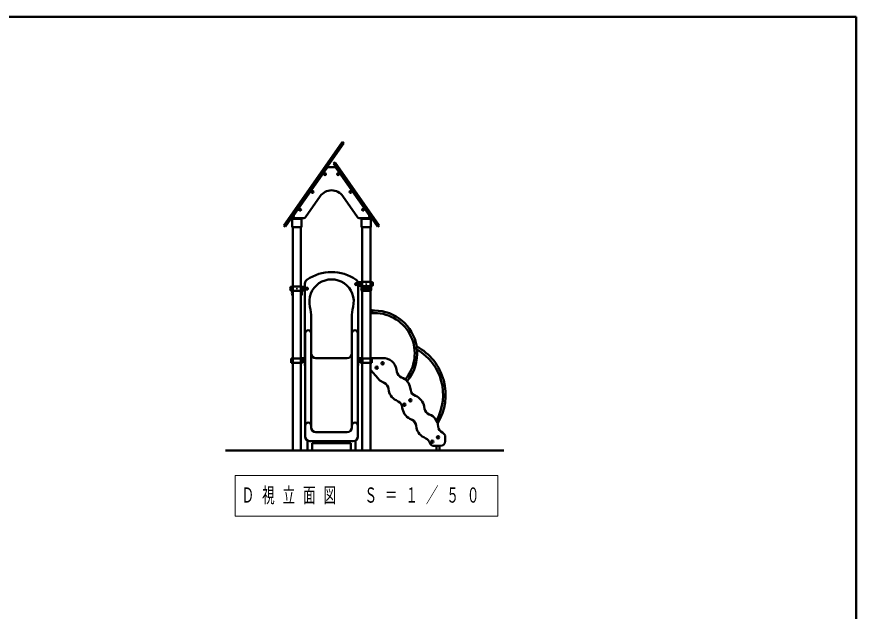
# Model space of a CAD drawing. Units: millimetres on the paper, scale 1:50. Extents: x -365 to 0, y -594 to 257.
# Drawn here: x -181.6 to 0, y -168.5 to -40 of the extents above; entities that cross this region are included whole.
import ezdxf

# ---------------------------------------------------------------- set-up
doc = ezdxf.new("R2010")
doc.units = ezdxf.units.MM
doc.linetypes.add('USER1', pattern=[4.5, 2.5, -2])
doc.layers.add('LY_1', color=140, linetype='Continuous', lineweight=50)
doc.styles.add('ＭＳ ゴシック', font='')
doc.styles.get('ＭＳ ゴシック').set_extended_font_data('MS Gothic')

msp = doc.modelspace()

# ---------------------------------------------------------------- linework, layer by layer
at = {"layer": 'LY_1', "color": 7}
for p, q in [((0, -40), (-365, -40)), ((0, -297), (0, -40)), ((-136.467, -133.773), (-76.192, -133.773))]:
    msp.add_line(p, q, dxfattribs=at)
at = {"layer": 'LY_1'}
for p, q in [((-123.778, -85.127), (-111.16, -67.106)), ((-110.848, -67.324), (-111.16, -67.106)), ((-123.467, -85.345), (-110.848, -67.324)), ((-111.996, -68.962), (-112.307, -68.744)), ((-114.154, -72.517), (-112.831, -72.517)), ((-113.04, -71.747), (-112.728, -71.529)), ((-103.518, -85.345), (-113.04, -71.747)), ((-103.207, -85.127), (-112.728, -71.529)), ((-121.624, -82.888), (-114.482, -72.688)), ((-114.993, -73.954), (-114.913, -73.908)), ((-114.993, -73.954), (-114.993, -74.046)), ((-114.993, -74.046), (-114.913, -74.092)), ((-114.913, -73.908), (-114.833, -73.954)), ((-114.913, -74.092), (-114.833, -74.046)), ((-114.833, -73.954), (-114.833, -74.046)), ((-105.361, -82.888), (-112.503, -72.688)), ((-112.153, -73.954), (-112.073, -73.908)), ((-112.153, -73.954), (-112.153, -74.046)), ((-112.153, -74.046), (-112.073, -74.092)), ((-112.073, -73.908), (-111.993, -73.954)), ((-112.073, -74.092), (-111.993, -74.046)), ((-111.993, -73.954), (-111.993, -74.046)), ((-117.689, -77.804), (-117.609, -77.758)), ((-117.689, -77.804), (-117.689, -77.896)), ((-117.689, -77.896), (-117.609, -77.942)), ((-117.609, -77.758), (-117.529, -77.804)), ((-117.609, -77.942), (-117.529, -77.896)), ((-117.529, -77.804), (-117.529, -77.896)), ((-109.457, -77.804), (-109.377, -77.758)), ((-109.457, -77.804), (-109.457, -77.896)), ((-109.457, -77.896), (-109.377, -77.942)), ((-109.377, -77.758), (-109.297, -77.804)), ((-109.377, -77.942), (-109.297, -77.896)), ((-109.297, -77.804), (-109.297, -77.896)), ((-119.138, -83.346), (-115.95, -78.794)), ((-107.848, -83.346), (-111.035, -78.794)), ((-120.384, -81.654), (-120.304, -81.608)), ((-120.384, -81.654), (-120.384, -81.746)), ((-120.304, -81.608), (-120.224, -81.654)), ((-120.224, -81.654), (-120.224, -81.746)), ((-106.761, -81.654), (-106.681, -81.608)), ((-106.761, -81.654), (-106.761, -81.746)), ((-106.681, -81.608), (-106.601, -81.654)), ((-106.601, -81.654), (-106.601, -81.746)), ((-122.32, -83.707), (-122.631, -83.489)), ((-121.493, -83.466), (-121.493, -83.683)), ((-121.297, -83.517), (-119.465, -83.517)), ((-120.493, -83.517), (-120.493, -83.683)), ((-120.384, -81.746), (-120.304, -81.792)), ((-120.304, -81.792), (-120.224, -81.746)), ((-105.689, -83.517), (-107.52, -83.517)), ((-106.761, -81.746), (-106.681, -81.792)), ((-106.681, -81.792), (-106.601, -81.746)), ((-106.493, -83.517), (-106.493, -83.683)), ((-105.493, -83.466), (-105.493, -83.683)), ((-123.467, -85.345), (-123.778, -85.127)), ((-122.009, -83.683), (-119.977, -83.683)), ((-122.009, -85.483), (-122.009, -83.683)), ((-121.493, -83.683), (-120.493, -83.683)), ((-119.977, -85.483), (-119.977, -83.683)), ((-107.009, -85.483), (-107.009, -83.683)), ((-107.009, -83.683), (-104.977, -83.683)), ((-104.977, -85.483), (-104.977, -83.683)), ((-103.518, -85.345), (-103.207, -85.127)), ((-122.009, -85.483), (-119.977, -85.483)), ((-121.884, -133.773), (-121.884, -85.483)), ((-120.102, -133.773), (-120.102, -85.483)), ((-107.009, -85.483), (-104.977, -85.483)), ((-106.884, -133.773), (-106.884, -85.483)), ((-105.102, -133.773), (-105.102, -85.483)), ((-119.243, -115.373), (-119.243, -97.656)), ((-108.263, -97.727), (-108.183, -97.681)), ((-108.263, -97.727), (-108.263, -97.819)), ((-108.263, -97.819), (-108.183, -97.865)), ((-108.183, -97.681), (-108.103, -97.727)), ((-108.183, -97.865), (-108.103, -97.819)), ((-108.103, -97.727), (-108.103, -97.819)), ((-106.913, -97.323), (-107.777, -97.399)), ((-107.743, -115.373), (-107.743, -97.656)), ((-105.073, -97.323), (-106.913, -97.323)), ((-105.073, -97.323), (-104.757, -97.351)), ((-121.913, -98.323), (-122.228, -98.351)), ((-121.913, -99.223), (-122.228, -99.195)), ((-121.915, -99.323), (-121.884, -99.323)), ((-121.913, -98.323), (-120.072, -98.323)), ((-121.913, -99.223), (-120.072, -99.223)), ((-120.071, -99.323), (-120.102, -99.323)), ((-120.073, -98.323), (-119.243, -98.396)), ((-120.073, -99.223), (-119.243, -99.15)), ((-118.883, -98.727), (-118.803, -98.681)), ((-118.883, -98.727), (-118.883, -98.819)), ((-118.883, -98.819), (-118.803, -98.865)), ((-118.803, -98.681), (-118.723, -98.727)), ((-118.803, -98.865), (-118.723, -98.819)), ((-118.723, -98.727), (-118.723, -98.819)), ((-106.913, -98.223), (-107.743, -98.15)), ((-106.915, -98.323), (-106.063, -98.323)), ((-105.073, -98.223), (-106.913, -98.223)), ((-106.913, -99.223), (-106.063, -99.223)), ((-106.318, -98.587), (-106.358, -98.586)), ((-106.318, -98.959), (-106.358, -98.96)), ((-106.318, -98.773), (-106.318, -98.343)), ((-106.318, -98.773), (-106.318, -99.203)), ((-106.023, -98.363), (-106.023, -99.183)), ((-105.963, -98.363), (-105.963, -99.183)), ((-105.071, -98.323), (-105.923, -98.323)), ((-105.071, -99.223), (-105.923, -99.223)), ((-105.668, -98.773), (-105.668, -98.343)), ((-105.668, -98.587), (-105.628, -98.586)), ((-105.668, -98.773), (-105.668, -99.203)), ((-105.668, -98.959), (-105.628, -98.96)), ((-105.073, -98.223), (-104.757, -98.195)), ((-121.913, -100.223), (-121.884, -100.223)), ((-120.071, -100.223), (-120.102, -100.223)), ((-104.721, -103.453), (-105.102, -103.453)), ((-104.721, -103.453), (-105.102, -103.453)), ((-104.721, -103.453), (-104.721, -104.093)), ((-104.721, -103.453), (-104.721, -104.093)), ((-117.893, -112.773), (-117.893, -104.991)), ((-109.093, -112.773), (-109.093, -104.991)), ((-104.721, -104.093), (-105.102, -104.093)), ((-104.721, -104.093), (-105.102, -104.093)), ((-104.227, -103.501), (-104.721, -103.501)), ((-104.227, -104.045), (-104.721, -104.045)), ((-119.193, -108.423), (-119.193, -130.734)), ((-117.893, -128.773), (-117.893, -108.423)), ((-109.093, -128.773), (-109.093, -108.423)), ((-107.793, -108.423), (-107.793, -130.734)), ((-122.229, -113.893), (-122.229, -114.793)), ((-119.756, -113.893), (-122.229, -113.893)), ((-122.063, -113.893), (-122.063, -114.793)), ((-120.158, -113.893), (-120.158, -114.793)), ((-120.102, -113.773), (-119.243, -113.773)), ((-120.102, -113.819), (-119.243, -113.819)), ((-119.971, -113.893), (-119.971, -114.793)), ((-119.912, -113.893), (-119.912, -114.793)), ((-119.756, -113.893), (-119.756, -114.793)), ((-116.893, -113.773), (-110.093, -113.773)), ((-106.884, -113.773), (-107.743, -113.773)), ((-106.884, -113.819), (-107.743, -113.819)), ((-107.229, -113.893), (-107.229, -114.793)), ((-107.229, -113.893), (-104.756, -113.893)), ((-107.074, -113.893), (-107.074, -114.793)), ((-107.015, -113.893), (-107.015, -114.793)), ((-106.827, -113.893), (-106.827, -114.793)), ((-102.413, -113.773), (-105.102, -113.773)), ((-104.923, -113.893), (-104.923, -114.793)), ((-104.756, -113.893), (-104.756, -114.793)), ((-119.756, -114.793), (-122.229, -114.793)), ((-107.229, -114.793), (-104.756, -114.793)), ((-105.102, -116.347), (-103.436, -118.217)), ((-99.374, -116.735), (-99.461, -116.242)), ((-102.075, -119.134), (-102.523, -118.912)), ((-96.374, -120.735), (-96.461, -120.242)), ((-99.075, -123.134), (-99.523, -122.912)), ((-93.374, -124.735), (-93.461, -124.242)), ((-96.075, -127.134), (-96.523, -126.912)), ((-116.893, -129.773), (-110.093, -129.773)), ((-118.693, -131.6), (-118.693, -133.773)), ((-118.193, -131.734), (-108.793, -131.734)), ((-117.693, -132.173), (-109.293, -132.173)), ((-117.693, -132.173), (-117.693, -133.773)), ((-109.293, -132.173), (-109.293, -133.773)), ((-108.293, -131.6), (-108.293, -133.773)), ((-93.075, -131.134), (-93.523, -130.912)), ((-88.908, -131.773), (-88.908, -130.808)), ((-89.908, -132.773), (-91.308, -132.773)), ((-90.823, -133.773), (-90.823, -132.773)), ((-90.143, -133.773), (-90.143, -132.773))]:
    msp.add_line(p, q, dxfattribs=at)
at = {"layer": 'LY_1', "color": 7, "lineweight": 13}
for p, q in [((-106.958, -97.588), (-107.328, -97.588)), ((-107.328, -97.958), (-107.328, -97.588)), ((-106.958, -97.958), (-107.328, -97.958)), ((-105.028, -97.588), (-104.658, -97.588)), ((-105.028, -97.958), (-104.658, -97.958)), ((-104.658, -97.958), (-104.658, -97.588)), ((-121.958, -98.588), (-122.328, -98.588)), ((-122.328, -98.958), (-122.328, -98.588)), ((-121.958, -98.958), (-122.328, -98.958)), ((-120.028, -98.588), (-119.658, -98.588)), ((-120.028, -98.958), (-119.658, -98.958)), ((-119.658, -98.958), (-119.658, -98.588)), ((-134.332, -139.182), (-134.332, -147.982)), ((-77.532, -139.182), (-134.332, -139.182)), ((-77.532, -147.982), (-77.532, -139.182)), ((-134.332, -147.982), (-77.532, -147.982))]:
    msp.add_line(p, q, dxfattribs=at)
for centre, radius in [((-114.913, -74), 0.24), ((-114.913, -74), 0.11), ((-112.073, -74), 0.24), ((-112.073, -74), 0.11), ((-117.609, -77.85), 0.24), ((-117.609, -77.85), 0.11), ((-109.377, -77.85), 0.24), ((-109.377, -77.85), 0.11), ((-120.304, -81.7), 0.24), ((-120.304, -81.7), 0.11), ((-106.681, -81.7), 0.24), ((-106.681, -81.7), 0.11), ((-108.183, -97.773), 0.24), ((-108.183, -97.773), 0.11), ((-107.143, -97.773), 0.185), ((-107.143, -97.773), 0.1), ((-105.993, -97.773), 0.1), ((-104.843, -97.773), 0.185), ((-104.843, -97.773), 0.1), ((-122.143, -98.773), 0.185), ((-122.143, -98.773), 0.1), ((-120.993, -98.773), 0.1), ((-119.843, -98.773), 0.185), ((-119.843, -98.773), 0.1), ((-118.803, -98.773), 0.24), ((-118.803, -98.773), 0.11), ((-103.723, -115.853), 0.171), ((-102.443, -114.893), 0.171), ((-96.443, -122.893), 0.171), ((-97.723, -123.853), 0.171), ((-90.443, -130.893), 0.171), ((-91.723, -131.853), 0.171)]:
    msp.add_circle(centre, radius, dxfattribs=at)
at = {"layer": 'LY_1'}
for centre, radius in [((-114.913, -74), 0.21), ((-112.073, -74), 0.21), ((-117.609, -77.85), 0.21), ((-109.377, -77.85), 0.21), ((-120.304, -81.7), 0.21), ((-106.681, -81.7), 0.21), ((-108.183, -97.773), 0.21), ((-118.803, -98.773), 0.21), ((-103.723, -115.853), 0.25), ((-102.443, -114.893), 0.25), ((-96.443, -122.893), 0.25), ((-97.723, -123.853), 0.25), ((-90.443, -130.893), 0.25), ((-91.723, -131.853), 0.25)]:
    msp.add_circle(centre, radius, dxfattribs=at)
at = {"layer": 'LY_1', "color": 7, "linetype": 'USER1', "lineweight": 13}
for centre in [(-114.913, -74), (-112.073, -74), (-117.609, -77.85), (-109.377, -77.85), (-120.304, -81.7), (-106.681, -81.7), (-108.183, -97.773), (-118.803, -98.773)]:
    msp.add_circle(centre, 0.125, dxfattribs=at)
at = {"layer": 'LY_1'}
for centre, radius, start, end in [((-114.154, -72.917), 0.4, 90, 145), ((-112.831, -72.917), 0.4, 35, 90), ((-112.831, -72.917), 0.4, 35, 90), ((-113.493, -80.515), 3, 35, 145), ((-121.297, -83.117), 0.4, 145, 270), ((-119.465, -83.117), 0.4, 270, 325), ((-107.52, -83.117), 0.4, 215, 270), ((-105.689, -83.117), 0.4, 270, 35), ((-113.493, -104.519), 9.346, 55.31079, 124.68922), ((-118.243, -97.656), 1, 123.36701, 180), ((-113.493, -101.573), 4.8, 346.64882, 193.35118), ((-108.743, -97.656), 1, 0, 56.63299), ((-106.443, -97.773), 1, 163.80375, 196.19625), ((-107.211, -97.55), 0.2, 95, 163.80375), ((-107.211, -97.996), 0.2, 196.19625, 265), ((-104.774, -97.55), 0.2, 16.19625, 85), ((-104.774, -97.996), 0.2, 275, 343.80375), ((-105.543, -97.773), 1, 343.80375, 16.19625), ((-121.443, -98.773), 1, 163.80375, 196.19625), ((-122.211, -98.55), 0.2, 95, 163.80375), ((-122.211, -98.996), 0.2, 196.19625, 265), ((-120.941, -99.773), 1.122, 159.19706, 200.80294), ((-121.915, -99.403), 0.08, 90, 159.19706), ((-120.071, -99.403), 0.08, 20.80294, 90), ((-121.045, -99.773), 1.122, 339.19706, 20.80294), ((-119.774, -98.55), 0.2, 16.19625, 85), ((-119.774, -98.996), 0.2, 275, 343.80375), ((-120.543, -98.773), 1, 343.80375, 16.19625), ((-105.941, -98.773), 1.122, 159.19706, 200.80294), ((-106.915, -98.403), 0.08, 90, 159.19706), ((-106.915, -99.143), 0.08, 200.80294, 270), ((-106.364, -98.773), 0.187, 88, 272), ((-106.298, -98.343), 0.02, 90, 180), ((-106.298, -99.203), 0.02, 180, 270), ((-106.063, -98.363), 0.04, 0, 90), ((-106.063, -99.183), 0.04, 270, 0), ((-105.923, -98.363), 0.04, 90, 180), ((-105.923, -99.183), 0.04, 180, 270), ((-105.688, -98.343), 0.02, 0, 90), ((-105.688, -99.203), 0.02, 270, 0), ((-105.621, -98.773), 0.187, 268, 92), ((-105.071, -98.403), 0.08, 20.80294, 90), ((-105.071, -99.143), 0.08, 270, 339.19706), ((-106.045, -98.773), 1.122, 339.19706, 20.80294), ((-121.915, -100.143), 0.08, 200.80294, 270), ((-120.071, -100.143), 0.08, 270, 339.19706), ((-127.893, -104.991), 10, 0, 13.35118), ((-99.093, -104.991), 10, 166.64882, 180), ((-104.227, -112.773), 9.272, 9.35026, 90), ((-104.227, -112.773), 8.728, 319.8063, 90), ((-118.543, -108.423), 0.65, 0, 180), ((-108.443, -108.423), 0.65, 0, 180), ((-104.227, -112.773), 9.272, 319.61733, 5.17064), ((-94.738, -111.564), 0.452, 138.76328, 235.75762), ((-100.688, -121.729), 11.872, 328.70731, 61.79978), ((-100.688, -121.729), 11.328, 330.6897, 59.81513), ((-116.893, -112.773), 1, 180, 270), ((-110.093, -112.773), 1, 270, 0), ((-102.413, -116.773), 3, 10, 90), ((-97.798, -116.457), 1.6, 190, 249.42056), ((-99.415, -120.763), 3, 10, 69.42056), ((-101.196, -116.222), 3, 221.68267, 243.73979), ((-102.783, -120.569), 1.6, 4.31923, 63.7398), ((-98.196, -120.222), 3, 184.31923, 243.73979), ((-94.798, -120.457), 1.6, 190, 249.42056), ((-99.783, -124.569), 1.6, 4.31923, 63.7398), ((-96.415, -124.763), 3, 10, 69.42056), ((-95.196, -124.222), 3, 184.31923, 243.73979), ((-91.798, -124.457), 1.6, 190, 249.42056), ((-93.415, -128.763), 3, 3.98254, 69.42056), ((-118.543, -128.384), 0.65, 0, 180), ((-116.893, -128.773), 1, 180, 270), ((-110.093, -128.773), 1, 270, 0), ((-108.443, -128.384), 0.65, 0, 180), ((-96.783, -128.569), 1.6, 4.31923, 63.7398), ((-92.196, -128.222), 3, 184.31923, 243.73979), ((-88.826, -128.444), 1.6, 183.98254, 245.41667), ((-118.193, -130.734), 1, 180, 270), ((-108.793, -130.734), 1, 270, 0), ((-89.908, -130.808), 1, 0, 65.41667), ((-93.783, -132.569), 1.6, 17.81812, 63.7398), ((-91.308, -131.773), 1, 197.81812, 270), ((-89.908, -131.773), 1, 270, 0)]:
    msp.add_arc(centre, radius, start, end, dxfattribs=at)
at = {"layer": 'LY_1', "color": 7, "lineweight": 13}
for centre, start, end in [((-109.518, -97.773), 355.87048, 4.12952), ((-102.467, -97.773), 175.87048, 184.12952), ((-124.518, -98.773), 355.87048, 4.12952), ((-117.467, -98.773), 175.87048, 184.12952)]:
    msp.add_arc(centre, 2.567, start, end, dxfattribs=at)

# ---------------------------------------------------------------- texts
at = {"layer": 'LY_1', "color": 7, "insert": (-132.932, -143.582), "char_height": 3.299, "attachment_point": 4, "style": 'ＭＳ ゴシック'}
msp.add_mtext('\\T1.64;\\W0.6;Ｄ視立面図\u3000Ｓ＝１／５０', dxfattribs=at)

doc.saveas('drawing.dxf')
